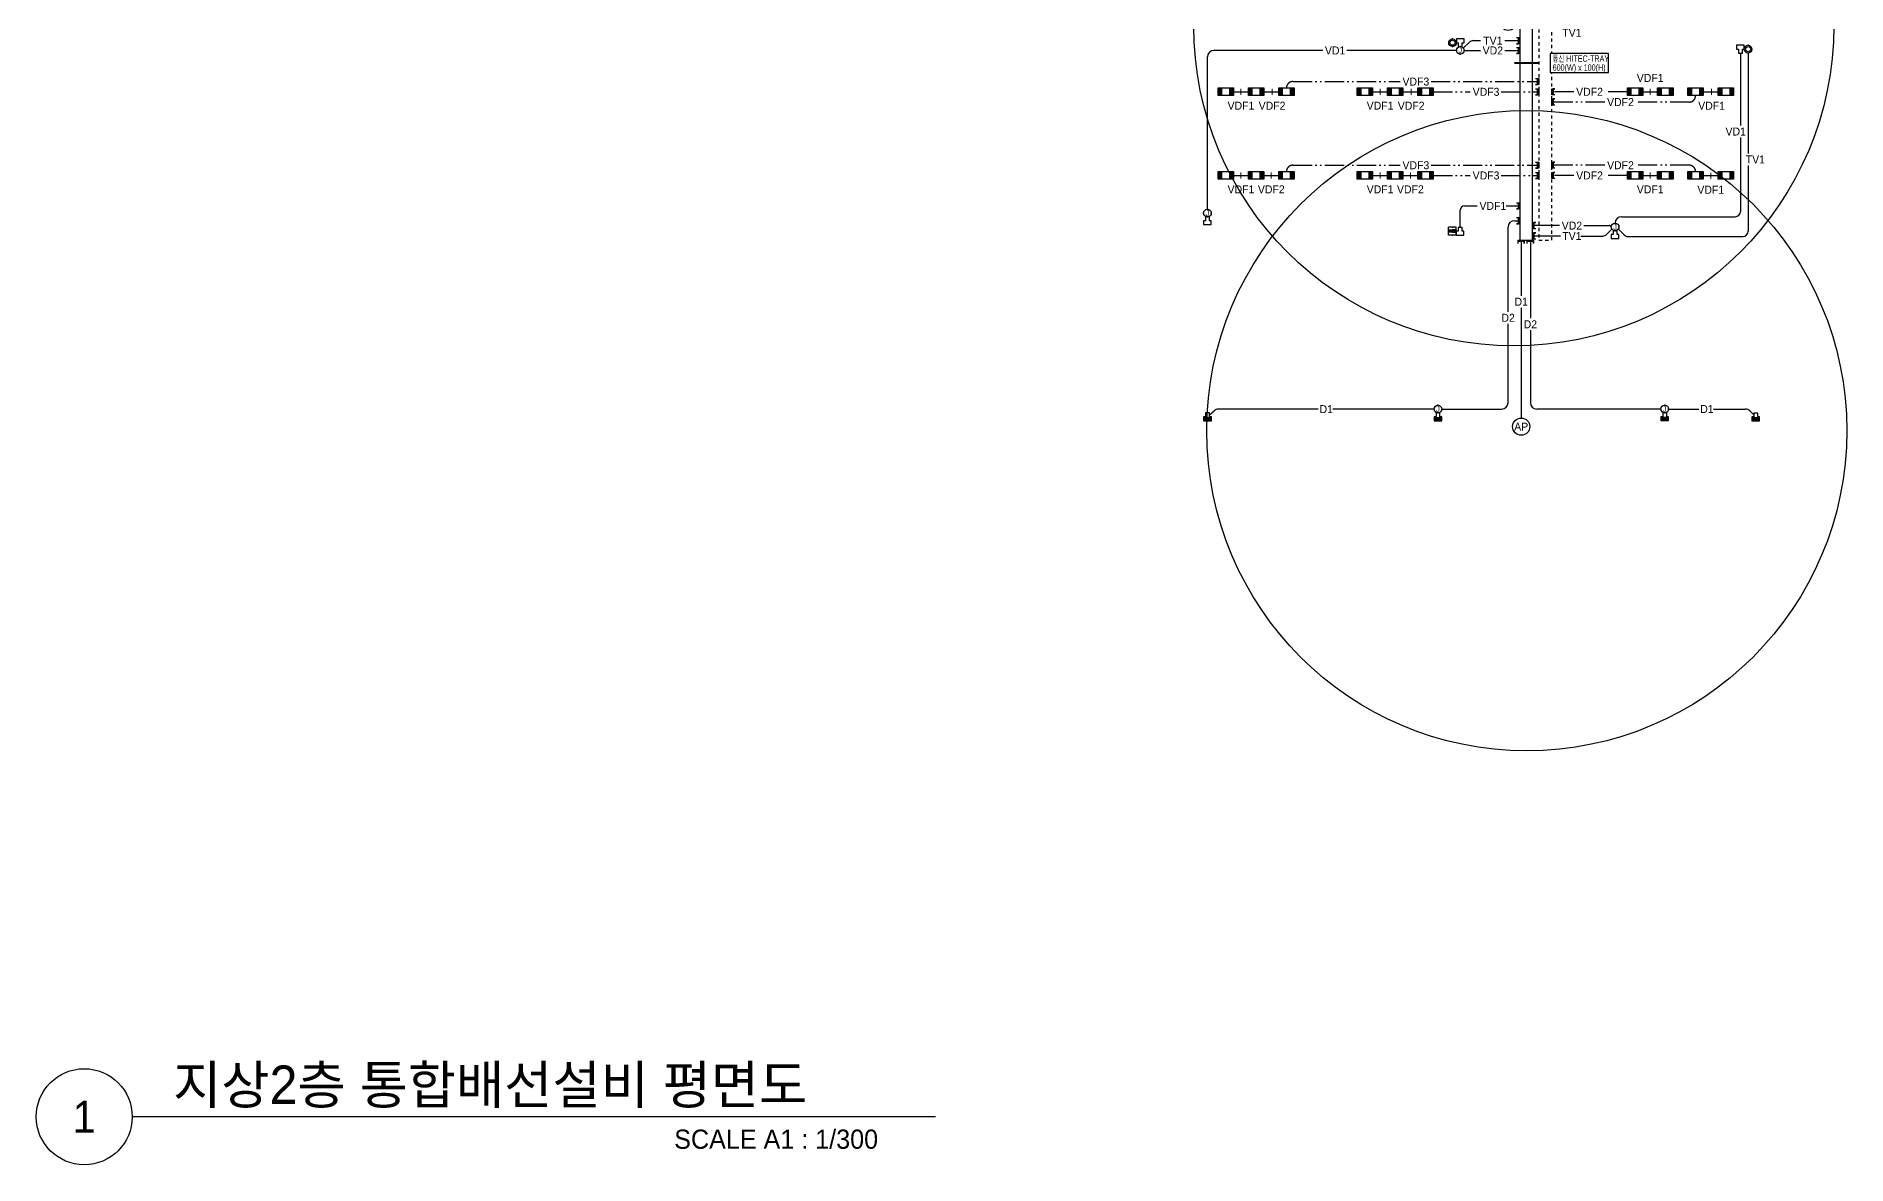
# Model space of a CAD drawing. Header units: millimetres. Extents: x 90978 to 501618, y -355196 to 882030.
# Drawn here: x 90978 to 175840, y -169350 to -116468 of the extents above; entities that cross this region are included whole.
import ezdxf
from ezdxf.enums import TextEntityAlignment as Align

# ---------------------------------------------------------------- set-up
doc = ezdxf.new("R2010")
doc.units = ezdxf.units.MM
doc.header["$LTSCALE"] = 150
doc.set_wipeout_variables(frame=1)
doc.linetypes.add('D1', pattern=[3, 1, -1, 1])
doc.linetypes.add('E6', pattern=[10, 6, -1, 0.5, -1, 0.5, -1])
doc.layers.get('0').update_dxf_attribs({"lineweight": 0})
doc.layers.get('Defpoints').update_dxf_attribs({"color": 163})
for name, color, linetype in [('------07 System Box', 6, 'Continuous'), ('------10 Telecommunication Terminal Board', 3, 'Continuous'), ('------13 Telecommunication Outlet', 3, 'Continuous'), ('------14 Television Outlet', 3, 'Continuous'), ('------19 Communication Etc', 3, 'Continuous'), ('-----20 General Symbol', 3, 'Continuous'), ('-----21 Embeded Wire in Ceiling or Wall', 4, 'Continuous'), ('-----22 Concealed Wire in Floor', 4, 'E6'), ('-----23 Concealed or Exposed Wire', 4, 'D1'), ('-----27 Communication Cable Tray', 2, 'Continuous'), ('-----27 Communication Cable Tray_Access Floor', 1, 'D1'), ('-----29 Indicator', 1, 'Continuous'), ('-----41 Drawing Title', 2, 'Continuous')]:
    doc.layers.add(name, color=color, linetype=linetype)
doc.styles.add('ELEC', font='')
doc.styles.get('ELEC').set_extended_font_data('Dotum')

# ---------------------------------------------------------------- blocks, each defined once
blk = doc.blocks.new('G02')
blk.add_lwpolyline([(150, 150), (75, 150), (75, 300), (-75, 300), (-75, 150), (-150, 150), (-150, 0), (150, 0)], close=True)
blk = doc.blocks.new('G01')
blk.add_hatch(color=256).paths.add_polyline_path([(150, 150), (75, 150), (-75, 150), (-150, 150), (-150, 0), (150, 0)])
blk.add_blockref('G02', (0, 0))
blk = doc.blocks.new('O08')
blk.add_hatch(color=256).paths.add_polyline_path([(120, 51), (-120, 51), (-120, 0), (120, 0)])
blk.add_lwpolyline([(120, 127.5), (120, 0), (-120, 0), (-120, 127.5), (-120, 51), (120, 51)])
blk = doc.blocks.new('O04')
blk.add_circle((0, 0), 150)
for p in [(-150, 0), (0, 150), (150, 0), (0, -150)]:
    blk.add_point(p)
at = {"style": 'ELEC'}
blk.add_text('J', height=214, dxfattribs=at).set_placement((0, 0), align=Align.MIDDLE)
blk = doc.blocks.new('A$C69d3834d')
at = {"layer": '------19 Communication Etc', "color": 3}
blk.add_circle((404, 404), 404, dxfattribs=at)
at = {"layer": 'Defpoints'}
blk.add_circle((663, 215), 15000, dxfattribs=at)
at = {"layer": '------19 Communication Etc', "style": 'ELEC'}
blk.add_text('AP', height=375, dxfattribs=at).set_placement((404, 404, 0), align=Align.MIDDLE_CENTER)
blk = doc.blocks.new('C02-1')
at = {"layer": '------14 Television Outlet', "color": 3, "linetype": 'Continuous'}
for radius in [150, 100]:
    blk.add_circle((0, 150), radius, dxfattribs=at)
at = {"layer": '------14 Television Outlet', "color": 3}
for p in [(-150, 150), (0, 300), (0, 0), (150, 150)]:
    blk.add_point(p, dxfattribs=at)
blk = doc.blocks.new('A$C2c78cba1')
at = {"layer": '------07 System Box'}
h = blk.add_hatch(color=256, dxfattribs=at)
h.dxf.hatch_style = 1
h.paths.add_polyline_path([(367, 790), (56, 790), (56, 56), (367, 56)])
h = blk.add_hatch(color=256, dxfattribs=at)
h.dxf.hatch_style = 1
h.paths.add_polyline_path([(1637, 790), (1327, 790), (1327, 56), (1637, 56)])
at = {"layer": '------07 System Box', "linetype": 'Continuous'}
for points in [[(1694, 0), (0, 0), (0, 847), (1694, 847)], [(423, 847), (1270, 847), (1270, 0), (423, 0)]]:
    blk.add_lwpolyline(points, close=True, dxfattribs=at)
at = {"layer": '------07 System Box', "color": 1, "linetype": 'Continuous'}
for points in [[(56, 790), (367, 790), (367, 56), (56, 56)], [(1327, 790), (1637, 790), (1637, 56), (1327, 56)]]:
    blk.add_lwpolyline(points, close=True, dxfattribs=at)
blk = doc.blocks.new('광포트_1')
at = {"ltscale": 0.7}
h = blk.add_hatch(color=254, dxfattribs=at)
h.dxf.hatch_style = 1
h.paths.add_polyline_path([(44, 285), (-44, 285), (-44, 159), (44, 159)])
h.paths.add_polyline_path([(44, 141), (-44, 141), (-44, 15), (44, 15)])
at = {"linetype": 'Continuous'}
for p, q in [((-150, 300), (150, 300)), ((-150, 0), (-150, 300)), ((-150, 0), (150, 0)), ((150, 0), (150, 300))]:
    blk.add_line(p, q, dxfattribs=at)
for points in [[(-44, 159), (-44, 285), (44, 285), (44, 159)], [(-44, 141), (-44, 15), (44, 15), (44, 141)]]:
    blk.add_lwpolyline(points, close=True, dxfattribs=at)
for p in [(-150, 150), (0, 285), (0, 0), (150, 150)]:
    blk.add_point(p, dxfattribs=at)

msp = doc.modelspace()

# ---------------------------------------------------------------- linework, layer by layer
at = {"layer": '-----21 Embeded Wire in Ceiling or Wall'}
for p, q in [((157867.58746, -117030.24815), (158150.05487, -116747.78075)), ((158326.83156, -116674.55744), (158667.72173, -116674.55744)), ((159805.44222, -116674.55744), (160510.48663, -116674.55744)), ((145875.55274, -124574.98369), (145875.55274, -117434.98366)), ((151275.25478, -117134.98366), (146175.55274, -117134.98366)), ((157541.19595, -117134.98366), (152413.99291, -117134.98366)), ((157901.19595, -117134.98366), (158667.72173, -117134.98366)), ((159805.44222, -117134.98366), (160510.48663, -117134.98366)), ((170855.55739, -117254.98369), (170855.55739, -120651.74346)), ((171216.66401, -117254.98029), (171216.66401, -121958.55119)), ((170855.55739, -121215.00669), (170855.55739, -124674.98369)), ((171216.66401, -122521.81442), (171216.66401, -125604.98369)), ((157718.33064, -125426.44743), (157718.33064, -124617.23702)), ((157918.33064, -124417.23702), (158511.51413, -124417.23702)), ((159868.02702, -124417.23702), (160510.48663, -124417.23702)), ((159966.66278, -129381.39717), (159966.66278, -125412.41507)), ((160266.66278, -125112.41507), (160510.48663, -125112.41507)), ((162373.8373, -125343.10828), (161110.48663, -125343.10828)), ((163512.57542, -125343.10828), (164697.24082, -125343.10828)), ((164833.82542, -125507.57711), (164584.60628, -125756.79626)), ((164808.44807, -125362.76594), (164755.87659, -125350.08185)), ((165133.02877, -125507.57711), (165407.21205, -125781.76039)), ((165283.4271, -124924.98369), (170605.55739, -124924.98369)), ((160580.48663, -126028.6869), (160580.48663, -128626.10238)), ((161010.48663, -126028.6869), (161010.48663, -129686.10238)), ((162414.75156, -125830.01956), (161171.68662, -125830.01956)), ((163380.49104, -125830.01956), (164407.82958, -125830.01956)), ((165583.98874, -125854.98369), (170966.66401, -125854.98369)), ((160580.48663, -129189.36561), (160580.48663, -134359.0442)), ((159966.66278, -133643.10894), (159966.66278, -129944.6604)), ((161010.48663, -130249.36561), (161010.48663, -133636.24753)), ((145966.66621, -134213.10827), (146188.20435, -134017.98196)), ((151055.87962, -133943.10894), (146386.49163, -133943.10894)), ((156496.66278, -133943.10894), (151745.83892, -133943.10894)), ((156856.66278, -133943.10894), (159666.66278, -133943.10894)), ((167128.75762, -133936.24753), (161310.48663, -133936.24753)), ((167488.75762, -133936.24753), (168900.61814, -133936.24753)), ((169590.57743, -133936.24753), (171083.87382, -133936.24753)), ((171485.55353, -134214.22363), (171296.31904, -134024.42914))]:
    msp.add_line(p, q, dxfattribs=at)
for centre, radius, start, end in [((158326.83156, -116924.55744), 250, 90, 135.0000000004), ((146175.55274, -117434.98366), 300, 90, 180), ((157918.33064, -124617.23702, 0), 200, 90, 180), ((170605.55739, -124674.98369, 0), 250, 270, 0), ((160266.66278, -125412.41507), 300, 90, 180), ((164697.24082, -125593.10828, 0), 250, 76.4353091191, 90), ((165283.4271, -125224.98369), 300, 90, 180), ((164407.82958, -125580.01956, 0), 250, 270, 315), ((165583.98874, -125604.98369), 250, 224.9999999996, 270), ((170966.66401, -125604.98369, 0), 250, 270, 0), ((146386.49163, -134243.10894), 300, 90, 131.3729460908), ((159666.66278, -133643.10894), 300, 270, 0), ((161310.48663, -133636.24753), 300, 180, 270), ((171083.87382, -134236.24753), 300, 44.9153482434, 90)]:
    msp.add_arc(centre, radius, start, end, dxfattribs=at)
at = {"layer": '-----22 Concealed Wire in Floor'}
for p, q in [((149875.55538, -118593.1083), (154903.69384, -118593.1083)), ((156353.82953, -118593.1083), (161410.48663, -118593.1083)), ((147095.55538, -119073.1083), (147795.55538, -119073.1083)), ((148515.55538, -119073.1083), (149215.55538, -119073.1083)), ((153615.55538, -119073.1083), (154315.55538, -119073.1083)), ((155035.55538, -119073.1083), (155735.55538, -119073.1083)), ((156455.55538, -119073.1083), (158193.69384, -119073.1083)), ((159643.82953, -119073.1083), (161410.48663, -119073.1083)), ((163043.69384, -119073.1083), (162010.48663, -119073.1083)), ((164493.69384, -119553.1083), (162010.48663, -119553.1083)), ((165555.55538, -119073.1083), (164494.84717, -119073.1083)), ((168455.55538, -119553.1083), (165944.84717, -119553.1083)), ((166275.55538, -119073.1083), (166975.55538, -119073.1083)), ((169115.55538, -119073.1083), (169815.55538, -119073.1083)), ((147095.55538, -122993.1083), (147795.55538, -122993.1083)), ((148515.55538, -122993.1083), (149215.55538, -122993.1083)), ((149875.55538, -122513.1083), (154903.69384, -122513.1083)), ((153615.55538, -122993.1083), (154315.55538, -122993.1083)), ((155035.55538, -122993.1083), (155735.55538, -122993.1083)), ((156353.82953, -122513.1083), (161410.48663, -122513.1083)), ((156455.55538, -122993.1083), (158193.69384, -122993.1083)), ((159643.82953, -122993.1083), (161410.48663, -122993.1083)), ((164493.69384, -122513.1083), (162010.48663, -122513.1083)), ((163043.69384, -122993.1083), (162010.48663, -122993.1083)), ((165555.55538, -122993.1083), (164494.84717, -122993.1083)), ((168455.55538, -122513.1083), (165944.84717, -122513.1083)), ((166275.55538, -122993.1083), (166975.55538, -122993.1083)), ((169115.55538, -122993.1083), (169815.55538, -122993.1083))]:
    msp.add_line(p, q, dxfattribs=at)
for centre, start, end in [((149875.55538, -118893.1083), 90, 180), ((168455.55538, -119253.1083), 270, 0), ((149875.55538, -122813.1083), 90, 180), ((168455.55538, -122813.1083), 0, 90)]:
    msp.add_arc(centre, 300, start, end, dxfattribs=at)
at = {"layer": '-----27 Communication Cable Tray', "elevation": 0}
msp.add_lwpolyline([(160510.48663, -100682.87768), (160510.48663, -126028.6869), (161110.48663, -126028.6869), (161110.48663, -100682.87768)], close=True, dxfattribs=at)
at = {"layer": '-----27 Communication Cable Tray_Access Floor', "elevation": 0}
msp.add_lwpolyline([(161410.48663, -99947.10637), (161410.48663, -126028.6869), (162010.48663, -126028.6869), (162010.48663, -99947.10637)], close=True, dxfattribs=at)
at = {"layer": '-----29 Indicator'}
for points in [[(166625.55538, -117923.1083, 0, 0, 0), (166625.55538, -118923.1083, 45, 45, 0), (166625.55538, -119223.1083, 0, 0, 0)], [(147445.55538, -120223.1083, 0, 0, 0), (147445.55538, -119223.1083, 45, 45, 0), (147445.55538, -118923.1083, 0, 0, 0)], [(148903.57052, -120224.98241, 0, 0, 0), (148903.57052, -119224.98241, 45, 45, 0), (148903.57052, -118924.98241, 0, 0, 0)], [(153965.55538, -120223.1083, 0, 0, 0), (153965.55538, -119223.1083, 45, 45, 0), (153965.55538, -118923.1083, 0, 0, 0)], [(155423.57052, -120224.98241, 0, 0, 0), (155423.57052, -119224.98241, 45, 45, 0), (155423.57052, -118924.98241, 0, 0, 0)], [(169503.57052, -120224.98241, 0, 0, 0), (169503.57052, -119224.98241, 45, 45, 0), (169503.57052, -118924.98241, 0, 0, 0)], [(147445.55538, -124143.1083, 0, 0, 0), (147445.55538, -123143.1083, 45, 45, 0), (147445.55538, -122843.1083, 0, 0, 0)], [(148865.55538, -124143.1083, 0, 0, 0), (148865.55538, -123143.1083, 45, 45, 0), (148865.55538, -122843.1083, 0, 0, 0)], [(153965.55538, -124143.1083, 0, 0, 0), (153965.55538, -123143.1083, 45, 45, 0), (153965.55538, -122843.1083, 0, 0, 0)], [(155385.55538, -124143.1083, 0, 0, 0), (155385.55538, -123143.1083, 45, 45, 0), (155385.55538, -122843.1083, 0, 0, 0)], [(166625.55538, -124143.1083, 0, 0, 0), (166625.55538, -123143.1083, 45, 45, 0), (166625.55538, -122843.1083, 0, 0, 0)]]:
    msp.add_lwpolyline(points, format="xyseb", dxfattribs=at)
at = {"layer": '-----29 Indicator', "elevation": 0}
msp.add_lwpolyline([(169464.33304, -124162.18091, 0, 0, 0), (169464.33304, -123162.18091, 45, 45, 0), (169464.33304, -122862.18091, 0, 0, 0)], format="xyseb", dxfattribs=at)
at = {"layer": '-----41 Drawing Title', "color": 7}
msp.add_line((133121.85802, -167100.00064), (95478.14198, -167100.00064), dxfattribs=at)
msp.add_circle((93228.14198, -167100.00064), 2250, dxfattribs=at)

# ---------------------------------------------------------------- block references
at = {"layer": '------13 Telecommunication Outlet'}
for name, p, xscale, yscale, zscale, rotation in [('G02', (157721.19595, -116594.98366), 1.2, 1.2, 1.2, 180), ('G02', (170855.55739, -116894.98369), 1.2, 1.2, 1.2, 180), ('광포트_1', (157538.33064, -125600.90768), 1.236931687685291, 1.236931687685291, 1.236931687685291, 89.99999999999999)]:
    msp.add_blockref(name, p, dxfattribs=dict(at, xscale=xscale, yscale=yscale, zscale=zscale, rotation=rotation))
at = {"layer": '------13 Telecommunication Outlet', "xscale": 1.2, "yscale": 1.2, "zscale": 1.2}
for name, p in [('G02', (145875.55274, -125294.98369)), ('G02', (157718.33064, -125786.44743)), ('G02', (164983.4271, -125944.98369)), ('G01', (145876.66621, -134483.10827)), ('G01', (156676.66278, -134483.10894)), ('G01', (167308.75762, -134476.24753)), ('G01', (171575.55353, -134484.22363))]:
    msp.add_blockref(name, p, dxfattribs=at)
at = {"layer": '------14 Television Outlet', "xscale": 1.199999999953434, "yscale": 1.199999999953434, "zscale": 1.199999999953434, "rotation": 180}
for p in [(157361.19595, -116594.98366), (171215.55739, -116894.98369)]:
    msp.add_blockref('C02-1', p, dxfattribs=at)
at = {"layer": '-----20 General Symbol', "xscale": 1.2, "yscale": 1.2, "zscale": 1.2}
for p in [(157721.19595, -117134.98366), (145875.55274, -124754.98369), (164983.4271, -125404.98369), (156676.66278, -133943.10894), (167308.75762, -133936.24753)]:
    msp.add_blockref('O04', p, dxfattribs=at)
at = {"layer": '-----21 Embeded Wire in Ceiling or Wall', "xscale": 1.199999999953434, "yscale": 1.199999999953434, "zscale": 1.199999999953434}
for p, rotation in [((160510.48663, -116674.55744), 89.99999999999999), ((160510.48663, -117134.98366), 89.99999999999999), ((160510.48663, -124417.23702), 89.99999999999999), ((160510.48663, -125112.41507), 89.99999999999997), ((161110.48663, -125343.10828), 270), ((160580.48663, -126028.6869), 180), ((161010.48663, -126028.6869), 180), ((161110.48662, -125830.52735), 270)]:
    msp.add_blockref('O08', p, dxfattribs=dict(at, rotation=rotation))
at = {"layer": '-----22 Concealed Wire in Floor', "ltscale": 1.5, "xscale": 1.199999999953434, "yscale": 1.199999999953434, "zscale": 1.199999999953434}
for p, rotation in [((161410.48663, -118593.1083), 89.99999999999997), ((161410.48663, -119073.1083), 89.99999999999997), ((162010.48663, -119073.1083), 270), ((162010.48663, -119553.1083), 270), ((161410.48663, -122513.1083), 89.99999999999997), ((161410.48663, -122993.1083), 89.99999999999997), ((162010.48663, -122513.1083), 270), ((162010.48663, -122993.1083), 270)]:
    msp.add_blockref('O08', p, dxfattribs=dict(at, rotation=rotation))
at = {"layer": '-----23 Concealed or Exposed Wire'}
for p in [(159569.23392, -116196.41205), (160176.8027, -135166.41205)]:
    msp.add_blockref('A$C69d3834d', p, dxfattribs=at)
at = {"xscale": 0.4251428587433494, "yscale": 0.4251428587433494, "zscale": 0.4251428587433494}
for p in [(146375.55538, -119253.1083), (147795.55538, -119253.1083), (149215.55538, -119253.1083), (152895.55538, -119253.1083), (154315.55538, -119253.1083), (155735.55538, -119253.1083), (165555.55538, -119253.1083), (166975.55538, -119253.1083), (168395.55538, -119253.1083), (169815.55538, -119253.1083), (146375.55538, -123173.1083), (147795.55538, -123173.1083), (149215.55538, -123173.1083), (152895.55538, -123173.1083), (154315.55538, -123173.1083), (155735.55538, -123173.1083), (165555.55538, -123173.1083), (166975.55538, -123173.1083), (168395.55538, -123173.1083), (169815.55538, -123173.1083)]:
    msp.add_blockref('A$C2c78cba1', p, dxfattribs=at)

# ---------------------------------------------------------------- texts
at = {"layer": '-----21 Embeded Wire in Ceiling or Wall', "style": 'ELEC'}
for s, p in [('TV1', (162956.40233, -116304.98369)), ('VD1', (151858.37435, -117134.98366)), ('VD2', (159250.8413, -117134.98366)), ('TV1', (159250.8413, -116674.55744)), ('VD1', (170634.13182, -120933.10829)), ('TV1', (171555.81191, -122239.91601)), ('VDF1', (159250.8413, -124417.23702)), ('VD2', (162956.95686, -125343.10828)), ('TV1', (162956.40233, -125830.52735)), ('D1', (160580.48663, -128907.46721)), ('D2', (159966.66278, -129662.762)), ('D2', (161010.48663, -129967.46721)), ('D1', (151441.57721, -133943.10894)), ('D1', (169286.31572, -133936.24753))]:
    msp.add_text(s, height=375, dxfattribs=at).set_placement(p, align=Align.MIDDLE_CENTER)
at = {"layer": '-----22 Concealed Wire in Floor', "ltscale": 1.5, "style": 'ELEC'}
for s, p in [('VDF3', (155643.02101, -118593.1083)), ('VDF1', (166625.55538, -118423.1083)), ('VDF1', (147445.55538, -119723.1083)), ('VDF2', (148903.57052, -119724.98241)), ('VDF1', (153965.55538, -119723.1083)), ('VDF2', (155423.57052, -119724.98241)), ('VDF3', (158933.02101, -119073.1083)), ('VDF2', (163783.02101, -119073.1083)), ('VDF2', (165233.02101, -119553.1083)), ('VDF1', (169503.57052, -119724.98241)), ('VDF3', (155643.02101, -122513.1083)), ('VDF3', (158933.02101, -122993.1083)), ('VDF2', (163783.02101, -122993.1083)), ('VDF2', (165233.02101, -122513.1083)), ('VDF1', (147445.55538, -123643.1083)), ('VDF2', (148865.55538, -123643.1083)), ('VDF1', (153965.55538, -123643.1083)), ('VDF2', (155385.55538, -123643.1083)), ('VDF1', (166625.55538, -123643.1083)), ('VDF1', (169464.33304, -123662.18091))]:
    msp.add_text(s, height=375, dxfattribs=at).set_placement(p, align=Align.MIDDLE_CENTER)
at = {"layer": '-----41 Drawing Title', "color": 2, "style": 'ELEC'}
msp.add_text('지상2층 통합배선설비 평면도', height=1800, dxfattribs=at).set_placement((97395.29521, -166500.00064))
at = {"layer": '-----41 Drawing Title', "color": 7, "style": 'ELEC'}
msp.add_text('1', height=1500, dxfattribs=at).set_placement((93228.14198, -167100.00064), align=Align.MIDDLE)
at = {"layer": '-----41 Drawing Title', "style": 'ELEC'}
msp.add_text('SCALE A1 : 1/300', height=900, dxfattribs=at).set_placement((130437.22511, -168600.00064), align=Align.RIGHT)

# ---------------------------------------------------------------- next in the draw order: wipeouts: each hides what was drawn before it
at = {"color": 1}
msp.add_wipeout([(161934.06895, -118160.38203), (164663.98754, -118160.38203), (164663.98754, -117280.38203), (161934.06895, -117280.38203)], dxfattribs=at).translate(0, 0, 0)

# ---------------------------------------------------------------- next in the draw order: linework, layer by layer
at = {"layer": '------10 Telecommunication Terminal Board', "color": 1, "elevation": 0}
msp.add_lwpolyline([(161934.06895, -118160.38203), (164663.98754, -118160.38203), (164663.98754, -117280.38203), (161934.06895, -117280.38203)], close=True, dxfattribs=at)
at = {"layer": '-----29 Indicator', "elevation": 0}
msp.add_lwpolyline([(161934.06895, -117720.38203, 0, 0, 0), (161384.26575, -117720.38203, 100, 100, 0), (160253.35289, -117720.38203, 100, 100, 0)], format="xyseb", dxfattribs=at)

# ---------------------------------------------------------------- next in the draw order: texts
at = {"layer": '------10 Telecommunication Terminal Board', "style": 'ELEC', "width": 0.7}
for s, p in [('600(W) x 100(H)', (162054.02824, -117935.38203, 0)), ('통신 HITEC-TRAY', (162054.02824, -117515.38203, 0))]:
    msp.add_text(s, height=300, dxfattribs=at).set_placement(p, align=Align.MIDDLE_LEFT)

doc.saveas('drawing.dxf')
